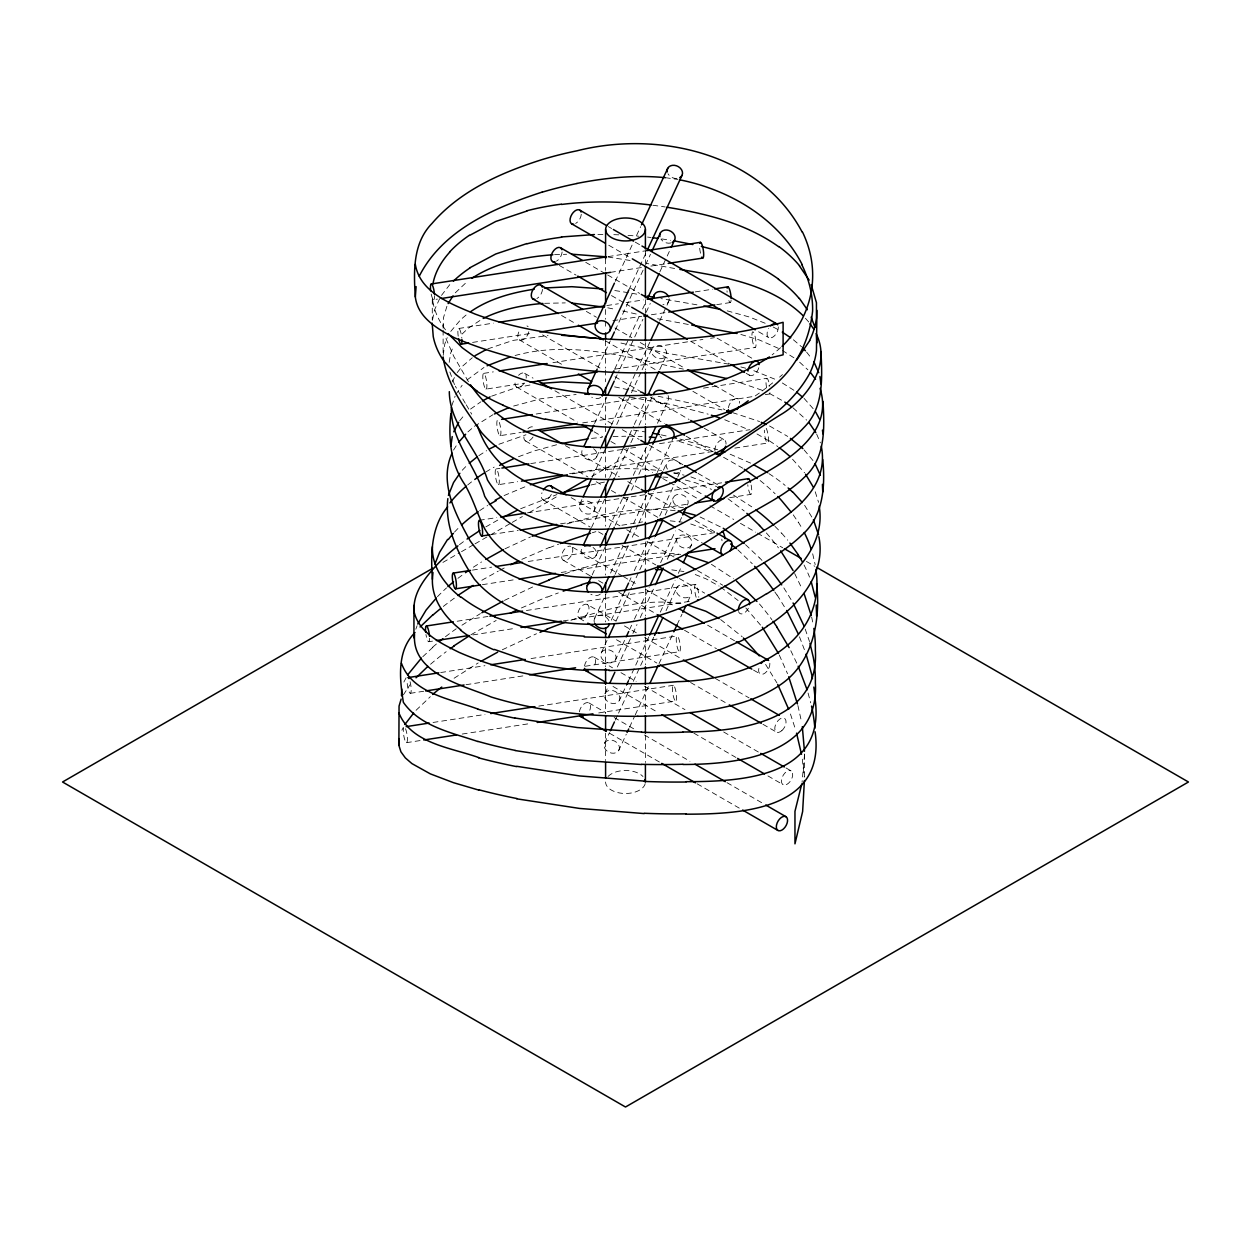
<?xml version="1.0" encoding="UTF-8"?>
<svg xmlns="http://www.w3.org/2000/svg" width="1251" height="1251" viewBox="0 0 1251 1251"><rect width="100%" height="100%" fill="white"/><g stroke="black" fill="none" stroke-linecap="round" stroke-linejoin="round"><path stroke-width="0.75" stroke-dasharray="5 3.75" d="M804.534 754.541L802.063 782.297M443.12 328.262L443.401 317.973L447.248 305.166M443.198 355.331L444.777 344.056L447.248 337.676M449.172 362.368L450.798 352.704L453.425 346.308M432.549 319.818L434.535 309.873L440.43 296.94M451.814 405.699L455.129 396.067M415.817 629.222L417.099 625.735M452.111 382.008L456.24 374.127M615.257 281.397L633.272 242.553M636.556 235.485L640.653 226.666M628.737 290.169L645.938 253.077M598.009 367.309L610.3 340.819M615.211 330.233L644.718 266.651M645.532 264.884L650.457 254.297M614.757 369.014L628.69 338.99M629.519 337.223L639.355 316.034M642.623 308.966L645.907 301.913M659.84 271.889L666.392 257.769M667.221 256.002L669.676 250.7M594.538 423.526L606.844 397.036M615.039 379.381L619.136 370.546M619.949 368.779L633.882 338.755M634.695 336.988L642.889 319.333M646.173 312.265L650.27 303.446M596.555 457.006L600.652 448.171M611.301 425.215L624.421 396.974M629.331 386.371L635.883 372.251M636.712 370.484L649.816 342.227M659.652 321.038L668.675 301.616M579.823 504.012L582.278 498.711M592.114 477.522L605.218 449.265M616.696 424.542L630.629 394.518M631.442 392.751L641.278 371.563M642.107 369.796L651.943 348.607M594.116 511.002A7.959 6.286 24.9 0 0 585.843 500.9A7.959 6.286 24.9 0 0 580.933 510.611A7.959 6.286 24.9 0 0 594.116 511.002L599.855 498.649M609.69 477.46L622.795 449.203M629.362 435.067L633.459 426.247M634.273 424.48L646.564 397.99M659.684 369.733L666.236 355.612A7.959 6.286 24.9 0 0 657.963 345.511A7.959 6.286 24.9 0 0 653.053 355.221A7.959 6.286 24.9 0 0 666.236 355.612M591.52 527.531L604.64 499.274M615.289 476.318L630.035 444.543M630.864 442.776L638.245 426.888M639.058 425.121L653.804 393.33M595.992 555.725L599.26 548.657M609.096 527.469L623.029 497.445M629.597 483.324L646.798 446.247M657.447 423.291L668.112 400.336M592.161 574.928L605.265 546.671M615.101 525.483L628.221 497.226M631.489 490.173L651.974 446.028M610.551 573.099L622.842 546.609M629.409 532.488L632.678 525.42M633.506 523.653L648.253 491.862M657.26 472.44L673.663 437.131M594.585 618.432L606.063 593.709M615.085 574.287L629.003 544.263M632.287 537.211L638.026 524.841M638.839 523.074L653.601 491.299M663.437 470.11L666.705 463.042M611.348 620.136L624.468 591.879M629.378 581.293L631.02 577.759M634.288 570.691L648.221 540.667M659.699 515.944L674.445 484.168M677.729 477.1L681.013 470.032M601.278 652.787L607.001 640.434M616.024 621.012L631.599 587.454M632.412 585.687L638.964 571.566M639.793 569.799L654.539 538.008M665.188 515.052L673.382 497.398M615.57 659.793A7.959 6.286 24.9 0 0 607.298 649.691A7.959 6.286 24.9 0 0 602.388 659.402A7.959 6.286 24.9 0 0 615.57 659.793L624.577 640.371M629.503 629.769L633.6 620.949M634.413 619.182L649.175 587.391M660.637 562.669L675.399 530.893M679.496 522.058L681.951 516.757M605.031 693.461L608.299 686.392M617.322 666.971L632.068 635.18M632.897 633.413L636.994 624.593M640.262 617.525L655.024 585.734M667.315 559.26L677.151 538.055M619.323 700.451A7.959 6.286 24.9 0 0 611.051 690.349A7.959 6.286 24.9 0 0 606.156 700.06A7.959 6.286 24.9 0 0 619.323 700.451L626.704 684.563M628.346 681.029L648.831 636.884M660.309 612.161L675.055 580.37M678.339 573.318L681.607 566.25M689.801 548.595L691.443 545.061A7.959 6.286 24.9 0 0 683.171 534.959A7.959 6.286 24.9 0 0 678.261 544.67A7.959 6.286 24.9 0 0 691.443 545.061M604.593 743.141L609.503 732.554M615.242 720.185L617.697 714.9M618.526 713.133L632.459 683.109M633.272 681.342L639.824 667.221M640.653 665.454L653.757 637.197M666.048 610.707L676.713 587.751M618.885 750.147A7.959 6.286 24.9 0 0 610.613 740.045A7.959 6.286 24.9 0 0 605.719 749.756A7.959 6.286 24.9 0 0 618.885 750.147L626.266 734.243M629.55 727.191L634.46 716.588M635.273 714.821L648.393 686.58M659.042 663.624L672.975 633.6M677.072 624.765L681.998 614.178M687.737 601.809L691.005 594.757A7.959 6.286 24.9 0 0 682.733 584.639A7.959 6.286 24.9 0 0 677.839 594.35A7.959 6.286 24.9 0 0 691.005 594.757M403.385 694.852L409.937 684.876M401.884 730.193L403.385 727.347M403.87 682.045L406.106 677.792M455.833 394.472L462.135 385.245M453.534 450.063L457.444 443.824M441.494 295.377L449.766 284.634M450.751 331.406L460.853 319.458L467.374 313.938M457.194 372.579L462.057 366.574L472.268 357.77M459.68 420.743L464.59 414.738M455.301 292.797L467.374 281.428M462.245 470.235L467.921 464.387M422.807 656.712L432.862 647.314M416.051 710.302L430.344 696.682M466.983 379.976L483.996 367.45M462.057 334.08L468.03 328.403L481.572 319.396M780.624 347.669L772.148 354.877M779.576 377.114L782.485 374.612M467.921 431.892L473.128 427.42M768.771 385.965L775.198 380.867M470.564 409.061L480.791 401.868M459.43 544.701L465.466 540.166M457.929 578.337L463.965 573.802M762.109 390.969L767.489 386.981M474.426 426.31L492.925 414.722M478.836 455.661L486.67 450.641M755.26 395.91L759.42 392.97M461.947 625.203L480.415 613.6M454.097 678.245L478.195 662.936M473.347 567.203L481.557 561.949M485.81 526.906L498.868 519.478M470.939 634.757L496.147 620.48M442.917 562.403L459.821 552.629M461.525 551.66L473.347 544.826M475.036 543.857L488.562 536.038M490.251 535.068L510.549 523.356M512.238 522.386L522.371 516.522M529.142 512.613L557.883 496.021M591.692 476.506L625.5 456.99L652.553 472.597M481.854 580.245L498.289 571.128M504.935 548.829L530.502 536.945M499.79 570.315L504.419 567.923M504.419 600.417L533.442 586.61M502.308 649.785L536.491 633.741M491.612 396.16L515.084 388.013L531.222 384.761M521.839 559.353L549.033 547.578M521.417 607.955L547.031 596.915M504.106 495.552L526.874 486.014M487.765 348.873L513.066 340.397L548.063 335.549M520.619 508.75L556.945 494.567M498.883 444.277L525.967 434.785M518.477 456.74L533.77 451.064L559.041 444.074M513.645 406.043L540.776 398.772L576.132 394.503M566.953 523.919C601.887 513.786 638.667 506.014 675.149 510.721M581.465 617.15C614.397 606.985 649.332 597.947 683.922 604.045M592.333 532.738L595.883 531.659M583.466 567.907C614.757 558.462 647.737 549.83 680.653 554.428M591.004 484.981L605.437 481.854M515.084 355.519C571.285 340.069 628.393 357.395 683.421 369.139M572.426 473.832C601.246 468.625 630.879 467.014 659.981 470.657M621.841 525.217L642.576 521.902M608.236 256.596L646.673 250.653M431.188 294.079A7.959 1.689 81.2 0 0 433.456 299.646L437.459 299.098M610.488 272.343L643.17 267.276M650.864 266.088L666.236 263.711M458.804 328.466L493.41 323.118M606.829 305.557L618.369 303.774M626.063 302.586L643.358 299.912M695.259 291.89L712.57 289.2M472.581 342.414L532.191 333.204M612.927 320.709L641.763 316.253M651.38 314.767L666.767 312.39M716.745 304.65L730.209 302.57M483.73 373.361L493.347 371.875M552.942 362.649L702.89 339.459M710.584 338.27L714.43 337.676M485.982 389.108A7.959 1.689 81.2 0 0 485.779 377.427A7.959 1.689 81.2 0 0 482.792 377.161A7.959 1.689 81.2 0 0 485.982 389.108L524.435 383.15M614.788 369.17L755.135 347.465A7.959 1.689 81.2 0 0 754.932 335.8A7.959 1.689 81.2 0 0 751.945 335.518A7.959 1.689 81.2 0 0 755.135 347.465M536.194 414.003L645.782 397.052M703.453 388.123L766.894 378.302M499.993 435.692A7.959 1.689 81.2 0 0 499.806 424.026A7.959 1.689 81.2 0 0 496.819 423.745A7.959 1.689 81.2 0 0 499.993 435.692L521.151 432.408M582.669 422.901L753.774 396.426M765.299 394.644L769.146 394.049M496.115 468.953L499.962 468.359M530.721 463.589L626.845 448.734M630.692 448.139L636.462 447.233M659.527 443.667L749.896 429.687M498.383 484.684A7.959 1.689 81.2 0 0 498.179 473.019A7.959 1.689 81.2 0 0 495.193 472.753A7.959 1.689 81.2 0 0 498.383 484.684L517.601 481.713M569.502 473.691L713.695 451.376M734.837 448.108L767.52 443.057M479.399 520.291L496.71 517.617M527.469 512.847L721.639 482.823M491.268 534.537L518.18 530.377M560.479 523.841L687.362 504.2M729.661 497.663L750.819 494.395A7.959 1.689 81.2 0 0 751.147 485.06M472.456 570.112L491.674 567.141M528.203 561.496L716.62 532.347M482.401 584.67L513.16 579.917M561.23 572.473L680.419 554.037M457.178 621.231L487.953 616.477M526.39 610.519L695.572 584.358M428.686 641.732L432.518 641.138M472.894 634.898L515.193 628.346M563.263 620.918L690.145 601.278M440.696 672.538L484.919 665.704M531.05 658.558L677.166 635.961M410.265 693.335L423.729 691.256M466.029 684.704L525.623 675.493M585.218 666.267L679.418 651.693A7.959 1.689 81.2 0 0 679.23 640.027A7.959 1.689 81.2 0 0 676.244 639.746A7.959 1.689 81.2 0 0 679.418 651.693M433.049 722.468L484.966 714.446M538.79 706.111L673.366 685.298M406.466 742.672L421.853 740.295M462.229 734.056L529.501 723.641M598.713 712.929L675.618 701.045A7.959 1.689 81.2 0 0 675.415 689.364A7.959 1.689 81.2 0 0 672.428 689.098A7.959 1.689 81.2 0 0 675.618 701.045M591.504 438.397L602.216 437.318M544.638 303.321L565.28 302.898M554.6 254.672L566.625 254.266M613.053 436.599L625.766 436.224M597.915 234.453L603.217 234.484M629.394 436.161L642.107 436.521M670.161 520.838L682.374 522.167M613.819 234.656L619.136 234.844M628.018 235.36L638.667 236.189M662.764 477.038L668.128 477.413M652.85 205.242L665.204 206.962M647.533 237.064L651.083 237.518M630.113 397.161L673.147 404.933L708.16 414.159M633.6 430.125L645.735 432.002M665.376 177.689L677.776 179.425M671.787 569.862L683.922 571.535M607.939 257.018L630.129 260.489M614.773 290.529L628.424 292.703M661.685 238.91L670.489 240.27M688.285 324.462L656.071 318.458M674.649 268.496L645.5 263.226M696.948 304.837L660.903 298.567M631.833 293.266L640.371 294.798M614.569 386.872L641.356 392.454M673.914 472.894L684.141 475.161M607.814 307.824L616.149 309.544M661.232 434.879L668.034 436.333M728.864 364.166L666.158 353.063L619.48 342.727M658.089 396.239L721.952 409.89M622.795 310.967L639.402 314.736M679.934 439.054L717.714 449.766M727.191 310.842L749.505 317.05L766.707 323.868M679.074 441.368L711.319 451.705M740.858 334.455L759.248 339.944L779.295 348.732M740.858 366.95L746.472 368.435M685.407 480.04L695.353 482.698L711.538 489.36M690.724 523.966L708.05 530.017L714.79 533.598M732.507 380.101L762.907 390.515M732.507 412.595L759.592 421.54M753.806 370.687L776.042 379.663M690.88 476.897L716.604 486.545M724.736 419.742L748.942 429.844M700.075 516.976L723.234 528.266M695.243 574.537L705.924 578.775L719.09 586.062M730.146 454.222L750.616 463.12M756.98 433.956L769.162 441.009M769.537 393.486L783.345 401.196M769.537 425.981L787.723 436.427M773.149 326.996L779.404 330.311M711.412 564.31L733.508 578.76M723.547 457.272L742.875 468.281M608.283 226.587L611.645 228.526M635.227 242.131L641.966 246.025M608.737 245.227L630.629 257.878M758.622 331.765L768.724 337.598M782.328 350.468L793.916 357.786M585.749 262.335L605.953 274M607.642 274.97L639.636 293.438M717.104 338.161L754.15 359.553M782.328 382.978L793.916 390.296M559.26 265.415L576.101 275.142M611.473 295.564L629.988 306.26M690.615 341.257L729.349 363.619M746.19 373.345L749.568 375.284M586.344 311.421L596.446 317.254M614.96 327.95L631.802 337.676M640.231 342.539L685.689 368.779M714.321 385.308L737.902 398.928M561.543 315.487L575.007 323.258M605.328 340.772L657.526 370.906M692.898 391.328L724.892 409.796M542.543 334.893L601.496 368.92M614.96 376.692L641.904 392.251M650.332 397.114L689.066 419.476M704.219 428.233L724.423 439.899M519.431 339.928L561.527 364.244M618.792 397.302L664.265 423.542M686.158 436.192L716.463 453.691M524.607 373.283L533.035 378.146M554.928 390.781L615.539 425.793M622.279 429.672L639.12 439.398M649.222 445.231L682.905 464.684M698.058 473.425L718.277 485.091M516.647 387.075L577.274 422.072M594.116 431.798L602.529 436.662M610.957 441.525L616.008 444.433M622.748 448.327L661.466 470.689M681.686 482.354L703.578 495.005M662.686 478.461L667.768 481.385M669.457 482.354L698.199 498.961M710.021 505.779L733.696 519.446M740.451 523.356L755.667 532.144M757.355 533.114L782.719 547.75M806.395 561.418L814.839 566.296M565.452 445.622L619.339 476.74M627.767 481.588L639.542 488.406M647.971 493.269L676.603 509.798M695.118 520.479L717.011 533.129M525.498 440.931L587.798 476.912M596.227 481.776L602.951 485.654M611.379 490.517L621.481 496.35M623.17 497.335L658.526 517.742M678.746 529.408L702.311 543.028M571.16 497.663L619.996 525.858M626.735 529.752L638.526 536.554M646.939 541.417L675.571 557.946M697.464 570.581L722.718 585.171M542.981 499.79L590.144 527.015M598.557 531.878L603.607 534.787M622.138 545.483L655.821 564.936M679.402 578.541L704.657 593.13M572.88 547.406L621.716 575.616M623.405 576.586L636.868 584.358M645.297 589.221L675.603 606.719M707.597 625.203L734.54 640.747M563.231 560.229L590.175 575.788M598.604 580.652L603.654 583.56M618.807 592.317L657.541 614.679M684.485 630.238L716.479 648.706M753.524 670.098L760.264 673.992M587.36 604.53A7.959 4.597 -60 0 1 584.842 616.868A7.959 4.597 -60 0 1 577.946 612.881A7.959 4.597 -60 0 1 587.36 604.53L615.992 621.059M624.421 625.922L637.885 633.694M644.625 637.588L679.997 658.01M715.353 678.433L749.036 697.87M579.401 618.322L586.14 622.216M616.462 639.714L656.869 663.046M690.552 682.499L727.597 703.875M762.969 724.298L776.433 732.085M594.022 657.119L612.537 667.815M620.965 672.678L636.118 681.435M644.531 686.299L684.954 709.63M723.688 731.991L759.06 752.414M786.003 767.958L791.054 770.882A7.959 4.597 -60 0 1 788.521 783.22A7.959 4.597 -60 0 1 781.625 779.232A7.959 4.597 -60 0 1 791.054 770.882M613.006 686.471L658.464 712.726M693.836 733.133L735.932 757.449M767.926 775.917L783.095 784.674M588.908 702.921L605.75 712.648M614.163 717.511L634.366 729.177M644.468 735.009L689.942 761.265M726.987 782.657L764.048 804.049M609.565 733.242L660.09 762.406M697.135 783.798L739.247 808.115M733.477 495.083L751.742 506.827M720.67 587.079L738.121 600.558M720.67 619.589L742.156 636.696M728.004 498.758L744.204 510.971M793.056 407.857L806.614 420.101M793.369 339.756L801.61 346.824M799.639 362.18L807.88 369.811M745.533 544.67L759.576 557.977M737.824 549.799L752.273 563.701M745.846 607.986L761.296 625.969M804.08 398.381L813.51 409.077M792.54 459.226L804.612 472.815M804.143 449.953L813.213 460.821M805.409 318.27L809.006 322.289M806.614 352.11L811.93 358.99M781.672 533.176L787.739 540.197M765.581 664.406L776.949 682.905M793.228 514.849L798.169 522.12M804.612 505.31L812.603 518.321M777.137 595.023L785.737 608.94M783.83 587.876L792.18 601.465M465.294 403.244L455.317 386.199M466.248 404.792L471.736 414.159M468.468 381.696L453.785 356.394L445.403 337.285M816.622 434.034L820.39 442.838M794.666 573.537L802.047 588.846M779.279 655.039L787.52 673.663M790.804 650.708L797.466 664.656M454.488 384.636L449.891 372.032M799.483 636.822L805.503 652.553M815.23 491.768L818.561 502.339M805.206 629.081L809.522 641.607M790.444 714.008L795.652 729.958M808.068 693.038L810.679 702.812M812.681 553.802L815.183 564.686M797.903 705.517L801.516 721.78M811.664 617.071L812.994 623.53M802.313 759.185L804.252 777.215M433.237 304.009L432.283 297.347L432.283 320.287M443.12 324.447L443.48 327.668M804.377 754.009L804.377 776.949M645.407 250.935L645.407 262.663M645.407 299.755L645.407 313.422M645.407 342.711L645.407 370.046M645.407 397.38L645.407 424.715M645.407 448.139L645.407 473.519M645.407 494.989L645.407 520.369M645.407 541.855L645.407 567.235M645.407 588.705L645.407 616.039M645.407 637.525L645.407 664.86M645.407 686.33L645.407 713.664M645.407 735.15L645.407 762.485M605.593 258.754L605.593 270.466M605.593 309.513L605.593 319.271M605.593 321.226L605.593 329.044M605.593 340.757L605.593 368.091M605.593 370.046L605.593 381.758M605.593 397.38L605.593 424.715M605.593 426.654L605.593 432.518M605.593 448.139L605.593 477.429M605.593 498.899L605.593 526.233M605.593 547.703L605.593 575.038M605.593 594.569L605.593 621.903M605.593 639.48L605.593 666.814M605.593 686.33L605.593 713.664M605.593 733.195L605.593 760.53M443.12 330.186L443.12 355.034M778.31 326.886A7.959 4.597 -60 0 1 770.788 337.926A7.959 4.597 -60 0 1 768.724 328.403M581.277 214.296A7.959 4.597 -60 0 1 575.679 223.444M434.535 295.658A7.959 1.689 81.2 0 1 433.456 299.646M700.513 253.202A7.959 1.689 81.2 0 1 699.606 247.01M676.963 178.455A7.959 6.286 24.9 0 1 668.018 173.811M758.778 367.763A7.959 4.597 -60 0 1 753.54 374.893A7.959 4.597 -60 0 1 748.301 373.814M562.121 251.983A7.959 4.597 -60 0 1 556.507 261.146M458.194 336.175A7.959 1.689 81.2 0 1 458.976 328.528A7.959 1.689 81.2 0 1 461.838 338.067M731.1 300.24A7.959 1.689 81.2 0 1 728.129 298.426M727.097 292.218A7.959 1.689 81.2 0 1 727.019 290.858M670.974 242.929A7.959 6.286 24.9 0 1 660.997 239.16M600.761 397.443A7.959 6.286 24.9 0 1 591.786 397.224M728.379 407.826A7.959 4.597 -60 0 1 734.681 398.944A7.959 4.597 -60 0 1 739.529 403.166M542.496 289.403A7.959 4.597 -60 0 1 536.882 298.567M669.176 298.708A7.959 6.286 24.9 0 1 662.921 304.728M593.615 448.718A7.959 6.286 24.9 0 1 595.836 458.054A7.959 6.286 24.9 0 1 585.187 458.304A7.959 6.286 24.9 0 1 582.966 448.953M714.837 450.61A7.959 4.597 -60 0 1 720.451 440.289A7.959 4.597 -60 0 1 726.049 444.136M526.952 325.948A7.959 4.597 -60 0 1 528.125 326.761M528.829 331.703A7.959 4.597 -60 0 1 520.307 340.256A7.959 4.597 -60 0 1 519.869 330.045M766.566 387.638A7.959 1.689 81.2 0 1 766.722 378.334A7.959 1.689 81.2 0 1 769.74 386.34M769.944 392.705A7.959 1.689 81.2 0 1 769.318 394.018M518.555 375.331A7.959 4.597 -60 0 1 524.2 373.095A7.959 4.597 -60 0 1 526.171 378.162M524.169 383.181A7.959 4.597 -60 0 1 517.07 387.278A7.959 4.597 -60 0 1 515.631 380.085M766.222 428.311A7.959 1.689 81.2 0 1 768.458 439.429A7.959 1.689 81.2 0 1 766.331 441.54A7.959 1.689 81.2 0 1 764.345 430.172M668.112 395.551A7.959 6.286 24.9 0 1 663.437 403.369A7.959 6.286 24.9 0 1 653.569 397.474M593.052 547.438A7.959 6.286 24.9 0 1 595.132 556.945A7.959 6.286 24.9 0 1 584.201 556.695A7.959 6.286 24.9 0 1 582.872 547.203M527.922 428.686A7.959 4.597 -60 0 1 534.709 428.624M533.02 437.037A7.959 4.597 -60 0 1 526.139 441.212A7.959 4.597 -60 0 1 524.232 434.676M750.819 494.395A7.959 1.689 81.2 0 1 747.77 484.794M661.654 437.928A7.959 6.286 24.9 0 1 660.075 436.192M600.355 594.037A7.959 6.286 24.9 0 1 590.863 594.256M748.364 608.221A7.959 4.597 -60 0 1 742.875 613.678A7.959 4.597 -60 0 1 738.59 611.567M551.331 494.473A7.959 4.597 -60 0 1 543.888 500.119A7.959 4.597 -60 0 1 541.964 492.8M722.046 540.776A7.959 1.689 81.2 0 1 721.78 539.165M680.685 470.579A7.959 6.286 24.9 0 1 680.294 471.095M678.699 472.331A7.959 6.286 24.9 0 1 673.851 473.034M667.424 469.109A7.959 6.286 24.9 0 1 669.989 460.321A7.959 6.286 24.9 0 1 680.685 464.606M594.35 622.576A7.959 6.286 24.9 0 1 599.26 615.398A7.959 6.286 24.9 0 1 608.893 620.652M769.85 663.265A7.959 4.597 -60 0 1 763.438 673.992A7.959 4.597 -60 0 1 759.013 667.721M572.207 547.469A7.959 4.597 -60 0 1 567.719 559.51A7.959 4.597 -60 0 1 561.824 554.553A7.959 4.597 -60 0 1 570.753 546.249M429.609 638.307A7.959 1.689 81.2 0 1 428.249 641.466A7.959 1.689 81.2 0 1 425.95 634.507M696.135 597.259A7.959 1.689 81.2 0 1 694.696 586.5A7.959 1.689 81.2 0 1 697.01 586.469A7.959 1.689 81.2 0 1 698.762 597.227M683.374 507.374A7.959 6.286 24.9 0 1 672.85 499.415A7.959 6.286 24.9 0 1 684 495.631A7.959 6.286 24.9 0 1 685.392 506.702M410.093 681.732A7.959 1.689 81.2 0 1 411.079 691.85A7.959 1.689 81.2 0 1 408.702 690.849A7.959 1.689 81.2 0 1 407.091 680.45M584.498 666.032A7.959 4.597 -60 0 1 593.162 656.806A7.959 4.597 -60 0 1 593.115 667.69M405.527 728.723A7.959 1.689 81.2 0 1 407.373 740.373A7.959 1.689 81.2 0 1 404.777 739.81A7.959 1.689 81.2 0 1 403.432 728.285M579.385 711.835A7.959 4.597 -60 0 1 587.282 702.562A7.959 4.597 -60 0 1 589.299 711.397M645.203 783.642A19.907 11.494 0 0 1 624.077 793.462A19.907 11.494 0 0 1 605.593 782M608.033 776.496A19.907 11.494 0 0 1 625.5 770.507A19.907 11.494 0 0 1 642.967 776.496M547.328 597.134A430.813 231.216 1.4 0 1 558.306 592.927M430.547 664.25A428.593 239.332 3.2 0 1 446.185 651.693M774.822 591.942A445.059 275.345 -0.4 0 1 776.965 595.069M549.252 547.75A414.55 223.288 1.5 0 1 558.634 544.154M443.323 606.438A432.768 241.506 3.2 0 1 455.301 597.509M766.347 532.957A373.799 230.481 0.4 0 1 778.45 547.875M798.263 522.089A276.393 169.948 1 0 1 802.626 529.501M760.155 480.556A260.865 159.659 1.6 0 1 775.135 493.785M467.655 484.997A230.856 126.07 2.2 0 1 473.316 480.54M485.716 472.08A230.856 126.07 2.2 0 1 494.161 467.123M769.396 440.868A181.317 110.416 2.2 0 1 777.825 446.623M445.528 329.857A189.01 101.394 -0.5 0 1 433.331 304.009M768.912 473.644A181.317 110.025 2.4 0 1 785.159 485.435M454.488 532.128A230.856 124.912 1.5 0 1 459.117 527.359M479.712 510.627A230.856 124.912 1.5 0 1 487.671 505.529M774.932 526.358A260.865 159.518 1.6 0 1 781.578 533.207M804.033 565.014A276.393 169.839 1.1 0 1 809.522 577.102M437.428 596.743A335.565 184.554 2.5 0 1 446.544 587.892M759.67 557.946A373.799 230.606 0.3 0 1 762 560.417M432.627 647.22A432.768 241.834 3.3 0 1 436.411 643.999M445.465 636.712A432.768 241.834 3.3 0 1 456.193 628.815M564.67 573.959A414.55 223.71 1.6 0 1 583.247 567.719M759.482 603.983A445.059 275.611 -0.5 0 1 771.883 619.698M570.894 620.308A430.813 231.748 1.4 0 1 581.199 616.899M781.875 730.615A7.959 4.597 -60 0 0 784.393 718.293A7.959 4.597 -60 0 0 774.979 726.643A7.959 4.597 -60 0 0 781.875 730.615"/><path stroke-width="1.5" d="M415.332 264.414C420.055 292.922 451.814 304.165 475.161 314.095C505.138 325.182 536.648 331.562 568.314 335.456C639.918 344.385 713.258 340.804 783.11 322.305L783.11 354.815C675.728 381.274 557.571 381.148 454.613 337.833C437.866 329.216 417.678 317.613 415.332 296.909C413.612 271.53 412.783 243.022 432.002 223.444C460.29 190.543 501.557 172.388 542.105 159.596A276.362 153.154 2.7 0 1 576.836 150.839C658.448 130.151 760.483 153.185 802.251 232.233M415.332 296.909L416.098 286.604M816.09 333.642C831.477 364.213 808.115 397.474 782.438 413.628C747.535 434.691 715.603 460.603 679.465 479.54C613.178 509.97 504.153 506.233 477.163 425.262M820.984 351.531C822.142 377.583 824.128 407.763 803.736 427.733C787.989 444.668 767.457 455.88 748.207 468.249C707.362 497.445 663.765 527.875 611.426 528.876C566.687 531.675 512.206 521.386 487.452 479.884C478.117 449.015 449.562 424.777 449.312 391.657M478.742 790.085L453.472 782.673L430.328 773.869L411.939 763.61L405.34 757.903L400.914 751.804L398.881 745.346L399.053 706.08L401.149 699.106M398.881 745.346L399.053 738.59M820.046 388.357C835.152 436.615 780.64 464.715 745.799 483.527C703.985 511.206 661.372 543.153 608.893 544.498C564.279 547.688 509.173 538.071 484.7 496.287C475.896 465.841 450.141 439.977 451.392 407.31M822.986 401.43C824.487 427.545 825.879 458.132 804.362 477.272C787.489 493.817 765.909 504.106 745.799 516.038C703.985 543.7 661.372 575.648 608.893 577.008C564.279 580.183 509.173 570.581 484.7 528.782C477.319 514.27 473.003 498.351 464.637 484.293C450.423 463.527 448.28 438.257 450.845 413.753M477.851 741.53C451.674 732.648 420.07 726.409 403.369 702.327C399.648 679.277 396.536 650.645 415.051 632.553M401.477 695.806L401.743 689.02M811.18 284.571L816.45 302.679L816.465 318.02A170.652 105.178 -0.9 0 1 809.585 340.538M816.919 310.357L816.465 350.53A170.652 105.303 -0.6 0 1 809.866 373.095C791.304 407.138 756.73 427.998 724.892 448.093C684.563 472.206 636.712 482.026 590.034 478.961C550.503 475.74 508.344 463.511 481.557 432.533C465.45 409.593 447.045 385.402 443.12 356.942M815.918 569.377C827.396 648.143 741.358 680.466 677.26 681.654A296.94 169.166 -3.3 0 1 637.838 683.703C577.086 684.109 514.959 676.869 458.882 652.271C441.212 643.405 419.32 633.194 414.206 612.192C412.158 593.255 425.449 577.29 437.459 564.248A335.565 184.507 2.4 0 1 457.96 545.858M816.622 583.607C820.672 619.698 813.4 661.372 781.859 683.734C751.507 705.189 713.305 710.24 677.26 714.165A296.94 169.26 -3.3 0 1 637.838 716.291M460.884 629.863C445.278 617.744 431.751 599.933 432.393 579.276C430.751 554.459 430.751 527.031 447.639 506.874M432.393 579.276L432.971 572.473M450.845 446.247L452.221 436.583M821.297 446.2C830.852 494.739 779.076 521.886 744.048 542.136C699.794 571.003 649.253 592.739 595.523 591.973C550.033 591.692 497.398 580.433 470.032 540.604C455.802 514.818 438.569 482.745 452.033 453.253M822.736 459.477C825.363 485.998 823.455 516.21 801.969 535.021C785.018 551.378 764.095 562.637 744.048 574.631C703.062 600.933 657.354 622.357 607.861 624.046C560.651 626.219 506.405 617.165 474.379 579.166C458.929 555.694 444.386 527.531 447.842 498.633M801.782 783.924L794.964 811.352L794.964 843.846L802.626 811.539L804.409 780.499M637.838 716.26C588.47 716.682 538.665 711.584 491.33 697.042C463.167 685.454 411.532 673.57 414.55 634.429M432.909 283.993C435.113 271.936 441.572 261.084 449.766 252.139M448.421 495.38L453.534 482.573L459.852 473.285M434.941 563.998L439.586 552.301L447.639 539.369M453.753 431.767L458.71 422.306M595.585 323.774L614.429 283.164M641.482 224.899L667.706 168.385M609.878 330.78A7.959 6.286 24.9 0 0 601.606 320.678A7.959 6.286 24.9 0 0 596.711 330.389A7.959 6.286 24.9 0 0 609.878 330.78L628.737 290.169M647.58 249.543L681.998 175.39M588.173 388.498L597.18 369.076M611.114 339.052L614.397 331.984M652.099 250.763L660.293 233.108M602.466 395.504L613.944 370.781M647.549 298.379L659.027 273.656M671.318 247.166L674.586 240.098M583.889 446.482L593.725 425.293M607.658 395.269L614.21 381.133M651.912 299.912L654.367 294.611M601.465 446.404L610.488 426.982M625.234 395.207L628.518 388.138M650.645 340.46L658.839 322.805M583.091 496.944L591.285 479.289M606.047 447.498L614.241 429.844M600.668 496.882L608.862 479.211M623.624 447.436L628.534 436.834M648.206 394.456L658.855 371.5M583.326 545.186L590.707 529.298M605.453 497.523L614.476 478.085M600.089 546.89L608.283 529.236M623.858 495.677L628.768 485.091M647.627 444.48L655.821 426.81M587.235 585.531L591.332 576.695M606.094 544.904L614.288 527.25M652.803 444.261L659.355 430.125M608.909 576.633L601.543 592.521A7.959 6.286 24.9 0 0 598.385 584.092A7.959 6.286 24.9 0 0 588.595 583.842A7.959 6.286 24.9 0 0 588.423 592.192M624.484 543.075L628.581 534.255M648.253 491.862L656.447 474.207M606.876 591.942L614.257 576.054M654.414 489.532L662.608 471.877M624.468 591.879L628.565 583.06M649.05 538.9L658.057 519.478M675.274 482.401L676.916 478.867M608.643 636.9L614.382 624.546M655.352 536.257L662.733 520.353M626.219 636.837L628.69 631.536M649.988 585.624L659.011 566.203M682.765 514.99L686.048 507.937M609.941 682.858L614.866 672.272M655.837 583.967L663.218 568.079M626.704 684.563L628.346 681.029M649.644 635.117L658.667 615.695M683.249 562.715L688.159 552.129M610.332 730.787L614.429 721.952M654.586 635.43L662.78 617.775M627.079 732.492L628.721 728.958M650.035 683.046L658.229 665.391M673.804 631.833L677.072 624.765M682.811 612.411L686.095 605.343M419.241 276.19C442.917 229.652 494.989 207.431 542.105 192.107M417.74 623.999L426.075 610.113L436.271 598.072M809.725 340.569L796.559 360.225M448.124 303.602L453.034 295.846M407.591 674.961L421.431 658.089M404.871 724.501L413.612 713.133M458.648 442.307L465.653 434.222M782.078 346.371C800.28 328.653 811.852 304.056 812.603 278.551A246.306 151.856 0.2 0 0 802.563 232.17M420.07 626.97L432.862 614.804M416.051 677.792L427.873 666.408M469.219 463.277L477.366 456.709M769.459 356.91C704.172 399.476 619.761 403.041 545.42 386.496M467.045 539.072L479.915 530.502M465.466 572.661L468.625 570.487M471.846 278.347C495.724 262.601 524.748 256.846 552.879 254.766M470.345 311.874C489.11 298.723 511.847 292.656 534.224 289.2M766.941 593.74C796.434 575.335 825.613 543.653 819.17 506.17M766.941 626.235C797.028 607.611 826.551 574.819 818.873 536.757M457.819 595.492L473.175 585.437M748.254 400.773C671.193 458.319 530.987 473.113 470.47 384.808M454.097 645.751L469.516 635.664M469.641 235.391L495.756 221.474L526.906 211.044M469.641 267.886L495.756 253.984L526.906 243.554M482.401 400.914L490.111 396.88M485.81 559.416L503.418 549.627M475.083 355.675L486.232 349.561M432.783 568.251L62.55 782L625.5 1107.01L1188.45 782L816.528 567.282M562.95 493.097L588.314 478.461M481.854 612.74L502.886 601.215M481.135 661.247L497.663 652.178M503.418 517.116L517.382 510.205M499.618 465.356L513.535 458.742M495.146 500.165L501.119 497.1M494.411 413.987L508.516 407.795M489.939 448.702L495.896 445.747M510.643 564.748L518.571 560.87M510.142 613.35L516.507 610.238M487.108 365.777L509.798 357.051M483.199 318.442C501.776 309.294 522.386 305.009 542.934 303.461M738.45 609.393C713.242 621.028 686.346 628.8 658.949 633.241M738.45 641.888C713.242 653.538 686.346 661.31 658.949 665.735M532.191 536.257L562.043 525.436M538.509 584.389L549.033 580.089M540.01 632.302L547.031 629.425M530.33 484.794L567.313 474.755M560.417 493.441L589.237 485.404M581.465 584.639L590.331 581.934M583.466 535.412L590.566 533.27M562.34 443.354L588.001 438.882M576.899 183.444C605.953 177.689 635.805 174.733 665.376 177.689M540.776 431.267L564.154 427.858L586.547 426.763M431.36 283.961L606.313 256.893M646.673 250.653L700.513 242.319M441.306 298.504L610.488 272.343M668.159 263.414L702.765 258.066M499.165 322.226L604.905 305.869M647.205 299.317L693.351 292.187M714.493 288.903L727.941 286.823M461.056 344.213L468.75 343.009M539.869 332.015L597.556 323.086M643.686 315.956L647.533 315.361M668.691 312.078L714.821 304.947M499.102 370.984L547.172 363.541M530.205 382.259L597.493 371.86M501.588 419.351L532.347 414.597M523.074 432.111L576.899 423.792M501.886 468.062L528.798 463.902M521.448 481.119L561.824 474.88M500.556 517.023L525.545 513.145M725.486 482.214L748.551 478.648M481.666 536.038A7.959 1.689 81.2 0 0 481.463 524.357A7.959 1.689 81.2 0 0 478.476 524.091A7.959 1.689 81.2 0 0 481.666 536.038L489.344 534.834M520.103 530.08L556.632 524.435M695.056 503.011L714.29 500.04M718.121 499.446L723.891 498.555M453.237 573.099L470.532 570.409M495.521 566.547L522.433 562.387M455.489 588.83A7.959 1.689 81.2 0 0 455.286 577.164A7.959 1.689 81.2 0 0 452.299 576.883A7.959 1.689 81.2 0 0 455.489 588.83L480.478 584.968M518.93 579.025L555.46 573.365M688.113 552.848L715.025 548.689M426.419 625.985L453.347 621.825M489.86 616.18L522.558 611.114M436.364 640.543L469.047 635.492M520.963 627.455L561.339 621.215M408.014 677.589L438.773 672.835M490.689 664.797L525.295 659.449M425.653 690.959L464.105 685.001M529.47 674.899L575.601 667.753M406.137 726.643L429.202 723.062M490.72 713.555L534.943 706.706M423.776 739.998L456.459 734.947M537.195 722.452L592.958 713.821M544.357 287.98L571.785 286.698L602.794 288.918M561.464 204.46C591.207 200.739 621.372 201.38 651.083 205.023M561.464 236.955L594.413 234.562M541.23 383.353L561.715 381.915L590.894 383.338M655.446 569.658L662.764 569.565M655.618 520.823L661.169 520.541M682.905 731.991C736.792 732.023 819.843 722.671 815.355 650.27A344.025 210.934 1.5 0 0 813.854 628.424M682.905 764.486C736.792 764.517 819.843 755.182 815.355 682.765A344.025 210.95 1.4 0 0 813.353 657.651L809.96 643.202M584.811 394.3L588.283 394.221M686.127 781.672C741.921 781.656 826.145 777.137 815.089 699.278A436.834 266.776 2.3 0 0 813.838 687.08M686.127 814.182C741.921 814.151 826.145 809.632 815.089 731.788M655.508 476.803L659.183 476.787M609.096 637.525L584.186 636.962M609.096 670.02L584.186 669.473M561.855 335.299L596.07 338.255M571.785 254.203L606.219 256.83M641.622 732.038L577.18 727.535L515.052 718.027M641.622 764.533L577.18 760.029L515.052 750.537M644.234 781.093L579.51 775.933L516.819 766.331M644.234 813.588L579.51 808.427L516.819 798.842M602.216 394.597L605.703 394.816M649.285 437.068L654.68 437.475M572.16 303.102L604.468 307.23M652.85 237.737L658.151 238.425M666.955 207.228C705.986 213.561 745.971 223.335 778.607 246.682M691.694 325.041L737.105 333.47M679.809 269.387C722.984 276.706 770.241 283.711 803.001 315.596M599.432 338.849L602.794 339.443M673.976 240.849L692.882 244.524M647.205 296.049L654.054 297.316M652.631 433.237L659.512 434.55M703.781 306.042L720.56 309.404M688.503 370.171L726.878 378.568M679.481 179.769C729.286 189.62 778.575 218.425 802.251 264.727M730.506 364.526L733.805 365.245M545.42 419.007C637.197 439.085 799.577 432.142 812.603 311.061A246.306 151.637 0.8 0 0 801.86 264.805M648.049 393.956L651.396 394.722M673.147 437.428L676.541 438.241M701.326 246.463C728.598 253.015 755.713 262.616 778.607 279.176M687.69 605.046L705.924 611.27L719.09 618.573M683.75 512.097L695.353 515.193M685.814 555.147L708.05 562.528M726.878 411.079L730.631 412.095M478.742 757.574C451.111 747.645 411.126 743.563 398.881 712.851M525.326 627.627L494.333 616.915M525.326 660.137L494.333 649.41M477.851 709.036C451.064 699.028 412.345 693.695 401.477 663.296M711.35 415.191L719.309 417.787M721.123 450.939L724.736 452.252M761.249 422.275L766.222 424.496M714.868 453.237L720.076 455.661M753.806 464.793L767.661 472.612M579.651 210.059L606.594 225.618M613.334 229.496L633.538 241.162M641.966 246.025L776.683 323.806M571.691 223.851L605.375 243.288M632.318 258.848L755.244 329.826M560.495 247.745L582.387 260.38M641.325 294.407L713.742 336.222M552.535 261.537L557.586 264.446M577.79 276.111L606.422 292.64M631.677 307.23L687.252 339.318M731.037 364.588L744.517 372.376M540.87 285.165L582.966 309.482M687.378 369.749L712.648 384.338M532.91 298.958L558.165 313.548M578.369 325.213L603.639 339.787M659.214 371.875L689.52 389.374M726.565 410.766L729.943 412.721M641.904 392.251L646.955 395.175M690.74 420.445L702.53 427.263M578.369 373.955L591.848 381.743M665.939 424.511L684.469 435.207M538.086 381.07L551.55 388.842M640.809 440.368L647.549 444.261M684.594 465.653L696.385 472.456M582.325 424.996L592.427 430.829M664.844 472.643L679.997 481.385M705.251 495.975L713.68 500.838M655.931 474.551L660.997 477.475M784.408 548.736L801.312 558.493M538.509 430.063L562.09 443.683M641.231 489.376L646.282 492.284M678.277 510.768L691.756 518.539M717.011 533.129L730.49 540.901M660.215 518.712L675.368 527.469M704 543.997L722.531 554.693M550.956 485.998L566.109 494.755M677.244 558.916L695.775 569.612M724.407 586.14L747.989 599.761M657.51 565.905L677.714 577.571M708.019 595.069L734.962 610.629M678.965 608.674L704.235 623.248M736.229 641.732L768.223 660.2M657.541 614.679L682.796 629.269M718.168 649.676L751.851 669.129M683.359 659.949L713.664 677.448M750.725 698.84L779.342 715.369M587.829 623.186L606.344 633.882M660.247 664.985L688.863 681.514M729.286 704.86L761.28 723.328M690.005 712.538L720.326 730.052M760.733 753.383L784.314 766.988M586.062 670.911L606.266 682.577M661.842 714.665L692.147 732.163M737.621 758.419L764.564 773.978M694.993 764.173L725.314 781.672M765.721 805.018L785.941 816.684A7.959 4.597 -60 0 1 783.407 829.006A7.959 4.597 -60 0 1 776.511 825.034A7.959 4.597 -60 0 1 785.941 816.684M580.933 716.714L606.203 731.303M661.779 763.391L695.462 782.829M742.609 810.054L777.966 830.476M723.234 528.266L744.204 543.466M784.799 402.103L791.727 406.872M782.297 332.141L790.726 337.786M744.345 469.297L757.277 478.507M477.053 358.537L462.291 347.794L448.186 333.626M477.053 391.047L455.88 374.549L445.2 362.43M790.397 438.397L802.892 448.624M755.901 509.97L760.061 513.113A260.865 159.518 1.6 0 1 773.775 525.232M730.568 543.95L736.464 548.563M796.684 392.204L802.595 397.146M460.884 597.368C445.278 585.249 431.751 567.422 432.393 546.765M746.863 513.363L759.576 525.483M736.464 581.058L756.933 601.434M743.375 637.963L759.279 655.884M792.54 491.721L802.344 502.542M803.001 348.091L805.409 350.78M754.603 566.312L759.279 571.551M791.039 511.987L781.672 500.681A260.865 159.659 1.6 0 0 777.856 496.506M789.928 543.059L798.169 554.615M799.436 265.931L809.131 280.13M799.436 298.442L807.364 309.748M810.413 372.438L815.574 379.334M809.1 422.76L815.824 432.596M780.655 550.862L793.071 570.487M781.703 584.874L778.529 580.355A373.799 230.606 0.3 0 0 764.298 562.887M762.312 627.267L778.513 653.491M809.976 323.696L813.885 329.294M805.566 474.238L813.4 487.28M777.137 627.517L789.146 647.627M815.027 463.652L820.39 475.333M815.574 411.845L819.436 419.007M786.644 610.488L798.169 633.71M793.071 602.982L804.033 625.969M813.885 361.789L818.733 372.751M777.731 684.453L788.693 709.301M811.18 317.066L814.995 327.559M798.169 666.204L807.114 689.817M813.4 519.775L818.561 534.849M804.033 593.474L811.227 615.476M788.693 676.807L797.45 703.906M811.195 549.189L809.6 544.592A276.393 169.948 1 0 0 804.221 532.488M811.195 581.684L815.183 597.18M806.051 654.132L811.477 673.585A436.834 266.776 2.3 0 1 812.446 678.605M796.559 733.18L801.516 754.275M802.313 726.675L804.471 751.272M822.439 430.156L822.986 433.925M819.905 376.473L820.984 384.026M816.215 605.031L816.622 616.102M816.45 335.19L816.919 342.852M822.423 484.372L822.736 491.971M432.174 323.165L433.237 336.519A189.01 101.644 -1 0 0 444.871 362.509M645.407 229.465A19.907 11.494 0 0 1 615.555 239.41A19.907 11.494 0 0 1 615.555 219.519A19.907 11.494 0 0 1 645.407 229.465L645.407 248.996M645.407 266.557L645.407 297.801M645.407 315.377L645.407 340.757M645.407 371.985L645.407 395.425M645.407 426.654L645.407 444.23M645.407 475.474L645.407 493.05M645.407 522.324L645.407 537.946M645.407 569.189L645.407 586.766M645.407 617.994L645.407 635.571M645.407 666.814L645.407 684.375M645.407 715.619L645.407 733.195M645.407 764.424L645.407 782M605.593 229.465L605.593 258.754M605.593 272.421L605.593 303.665M605.593 332.938L605.593 338.802M605.593 387.607L605.593 395.425M605.593 436.427L605.593 448.139M605.593 485.232L605.593 496.944M605.593 534.036L605.593 545.764M605.593 582.857L605.593 592.614M605.593 627.767L605.593 637.525M605.593 668.753L605.593 684.375M605.593 715.619L605.593 731.241M605.593 762.485L605.593 778.091M413.94 605.39L413.94 637.901M770.632 325.854A7.959 4.597 -60 0 1 777.7 324.838M573.599 224.195A7.959 4.597 -60 0 1 571.895 214.312A7.959 4.597 -60 0 1 581.09 212.029M430.657 290.873A7.959 1.689 81.2 0 1 431.72 284.149A7.959 1.689 81.2 0 1 434.472 294.313M699.809 243.257A7.959 1.689 81.2 0 1 703.343 250.247A7.959 1.689 81.2 0 1 701.827 257.065M667.283 171.903A7.959 6.286 24.9 0 1 672.225 165.367A7.959 6.286 24.9 0 1 681.545 169.714A7.959 6.286 24.9 0 1 679.7 177.689M747.942 371.047A7.959 4.597 -60 0 1 753.54 361.899A7.959 4.597 -60 0 1 759.154 364.573M554.959 261.787A7.959 4.597 -60 0 1 552.535 252.342A7.959 4.597 -60 0 1 561.918 249.731M461.947 339.521A7.959 1.689 81.2 0 1 460.978 344.197A7.959 1.689 81.2 0 1 458.632 338.583M727.159 288.183A7.959 1.689 81.2 0 1 729.364 288.903A7.959 1.689 81.2 0 1 731.131 298.536M659.871 236.611A7.959 6.286 24.9 0 1 664.813 230.09A7.959 6.286 24.9 0 1 674.133 234.437A7.959 6.286 24.9 0 1 672.287 242.397M588.893 394.565A7.959 6.286 24.9 0 1 590.081 386.434A7.959 6.286 24.9 0 1 599.964 387.529A7.959 6.286 24.9 0 1 602.153 396.035M738.637 406.653A7.959 4.597 -60 0 1 736.995 409.484M731.335 413.08A7.959 4.597 -60 0 1 728.317 409.64M534.818 299.302A7.959 4.597 -60 0 1 533.114 289.434A7.959 4.597 -60 0 1 542.293 287.151M653.835 296.925A7.959 6.286 24.9 0 1 660.075 291.499A7.959 6.286 24.9 0 1 668.675 296.831M585.875 447.186A7.959 6.286 24.9 0 1 590.097 447.139M725.674 446.169A7.959 4.597 -60 0 1 720.451 453.284A7.959 4.597 -60 0 1 715.212 452.205M717.667 487.437A7.959 4.597 -60 0 1 722.922 493.222A7.959 4.597 -60 0 1 713.914 500.947A7.959 4.597 -60 0 1 715.072 489.657M653.397 394.472A7.959 6.286 24.9 0 1 659.058 390.234A7.959 6.286 24.9 0 1 666.924 393.658M584.624 546.124A7.959 6.286 24.9 0 1 590.237 546.046M722.953 554.897A7.959 4.597 -60 0 1 722.39 545.733A7.959 4.597 -60 0 1 730.615 540.979A7.959 4.597 -60 0 1 730.052 550.8M747.848 479.586A7.959 1.689 81.2 0 1 750.444 482.12M658.824 432.439A7.959 6.286 24.9 0 1 669.082 427.905A7.959 6.286 24.9 0 1 672.475 438.648M738.371 609.909A7.959 4.597 -60 0 1 744.517 599.886A7.959 4.597 -60 0 1 749.537 604.64M543.419 489.892A7.959 4.597 -60 0 1 552.504 488.515M721.905 531.784A7.959 1.689 81.2 0 1 725.111 538.681M609.393 623.702A7.959 6.286 24.9 0 1 603.217 628.534A7.959 6.286 24.9 0 1 594.913 623.858M761.171 663.437A7.959 4.597 -60 0 1 768.614 660.465M425.637 632.13A7.959 1.689 81.2 0 1 426.888 626.282A7.959 1.689 81.2 0 1 429.531 636.337M698.308 599.776A7.959 1.689 81.2 0 1 697.464 599.901M408.389 677.792A7.959 1.689 81.2 0 1 408.952 678.589M588.486 671.161A7.959 4.597 -60 0 1 584.498 668.394M583.373 716.964A7.959 4.597 -60 0 1 579.51 714.728M644.953 779.561A19.907 11.494 0 0 1 645.36 781.187M563.185 591.16A430.813 231.216 1.4 0 1 581.746 584.889M450.204 648.753A428.593 239.332 3.2 0 1 454.316 645.86M516.632 766.613A447.545 260.646 -3.7 0 1 478.523 757.84M686.111 782A441.978 243.82 -2.9 0 1 644.156 781.406M759.076 571.613A445.059 275.345 -0.4 0 1 773.744 590.394M560.229 543.575A414.55 223.288 1.5 0 1 583.67 535.6M433.081 614.898A432.768 241.506 3.2 0 1 440.743 608.486M514.943 718.183A382.024 220.301 -3.5 0 1 477.726 709.161M682.905 732.226A407.717 226.822 -3 0 1 641.575 732.273M759.466 525.514A373.799 230.481 0.4 0 1 764.095 530.455M449.875 502.933A230.856 126.07 2.2 0 1 466.295 486.139M474.786 479.446A230.856 126.07 2.2 0 1 484.09 473.097M494.833 616.571A181.145 98.657 -2.1 0 1 461.353 597.18M584.42 636.196A191.841 107.351 -3.1 0 1 525.92 627.001M658.777 632.74A202.928 117.125 -3.5 0 1 609.143 636.994M766.691 593.6A219.848 132.465 -2.7 0 1 738.231 609.206M779.17 447.623A181.317 110.416 2.2 0 1 789.991 456.537M778.857 246.556A161.426 98.657 2 0 1 799.639 265.869M526.687 210.825A189.495 106.726 3.3 0 1 561.324 204.179M449.562 252.076A178.189 96.749 1.9 0 1 469.391 235.282M503.793 372.36A209.965 114.936 -2.3 0 1 477.319 358.411M545.78 386.09A213.389 117.985 -2.7 0 1 503.965 372.235M542.183 192.185A276.362 152.982 2.7 0 1 576.961 183.522M545.061 419.398A213.389 118.814 -3 0 1 503.105 405.324M503.262 405.215A209.965 115.342 -2.5 0 1 476.787 391.172M453.409 281.162A178.189 96.452 1.7 0 1 469.891 268.011M527.109 243.789A189.495 106.194 3.2 0 1 561.605 237.221M778.372 279.301A161.426 98.313 2.2 0 1 799.233 298.504M788.099 487.953A181.317 110.025 2.4 0 1 792.305 491.815M767.191 626.376A219.848 132.919 -2.6 0 1 738.684 642.076M659.136 666.236A202.928 118.173 -3.5 0 1 609.065 670.536M583.951 670.239A191.841 108.837 -3.4 0 1 524.763 660.731M493.832 649.754A181.145 99.392 -2.5 0 1 460.431 630.051M448.311 539.525A230.856 124.912 1.5 0 1 453.409 533.348M461.556 525.013A230.856 124.912 1.5 0 1 478.179 511.69M489.313 504.544A230.856 124.912 1.5 0 1 496.115 500.697M798.06 554.646A276.393 169.839 1.1 0 1 802.438 562.027M447.905 586.656A335.565 184.554 2.5 0 1 453.519 581.84M682.905 764.252A407.717 226.353 -3 0 1 641.669 764.314M515.162 750.381A382.024 220.004 -3.5 0 1 477.976 741.405M440.274 640.809A432.768 241.834 3.3 0 1 442.854 638.745M548.814 579.917A414.55 223.71 1.6 0 1 563.028 574.553M772.993 621.247A445.059 275.611 -0.5 0 1 777.309 627.47M811.555 706.08A436.834 266.838 2.2 0 1 814.87 728.27M686.158 813.854A441.978 243.194 -2.9 0 1 644.312 813.275M517.023 798.56A447.545 260.067 -3.6 0 1 478.977 789.819M432.658 694.43A428.593 239.613 3.3 0 1 441.759 687.065M546.75 629.222A430.813 231.748 1.4 0 1 565.89 622.044"/></g></svg>
